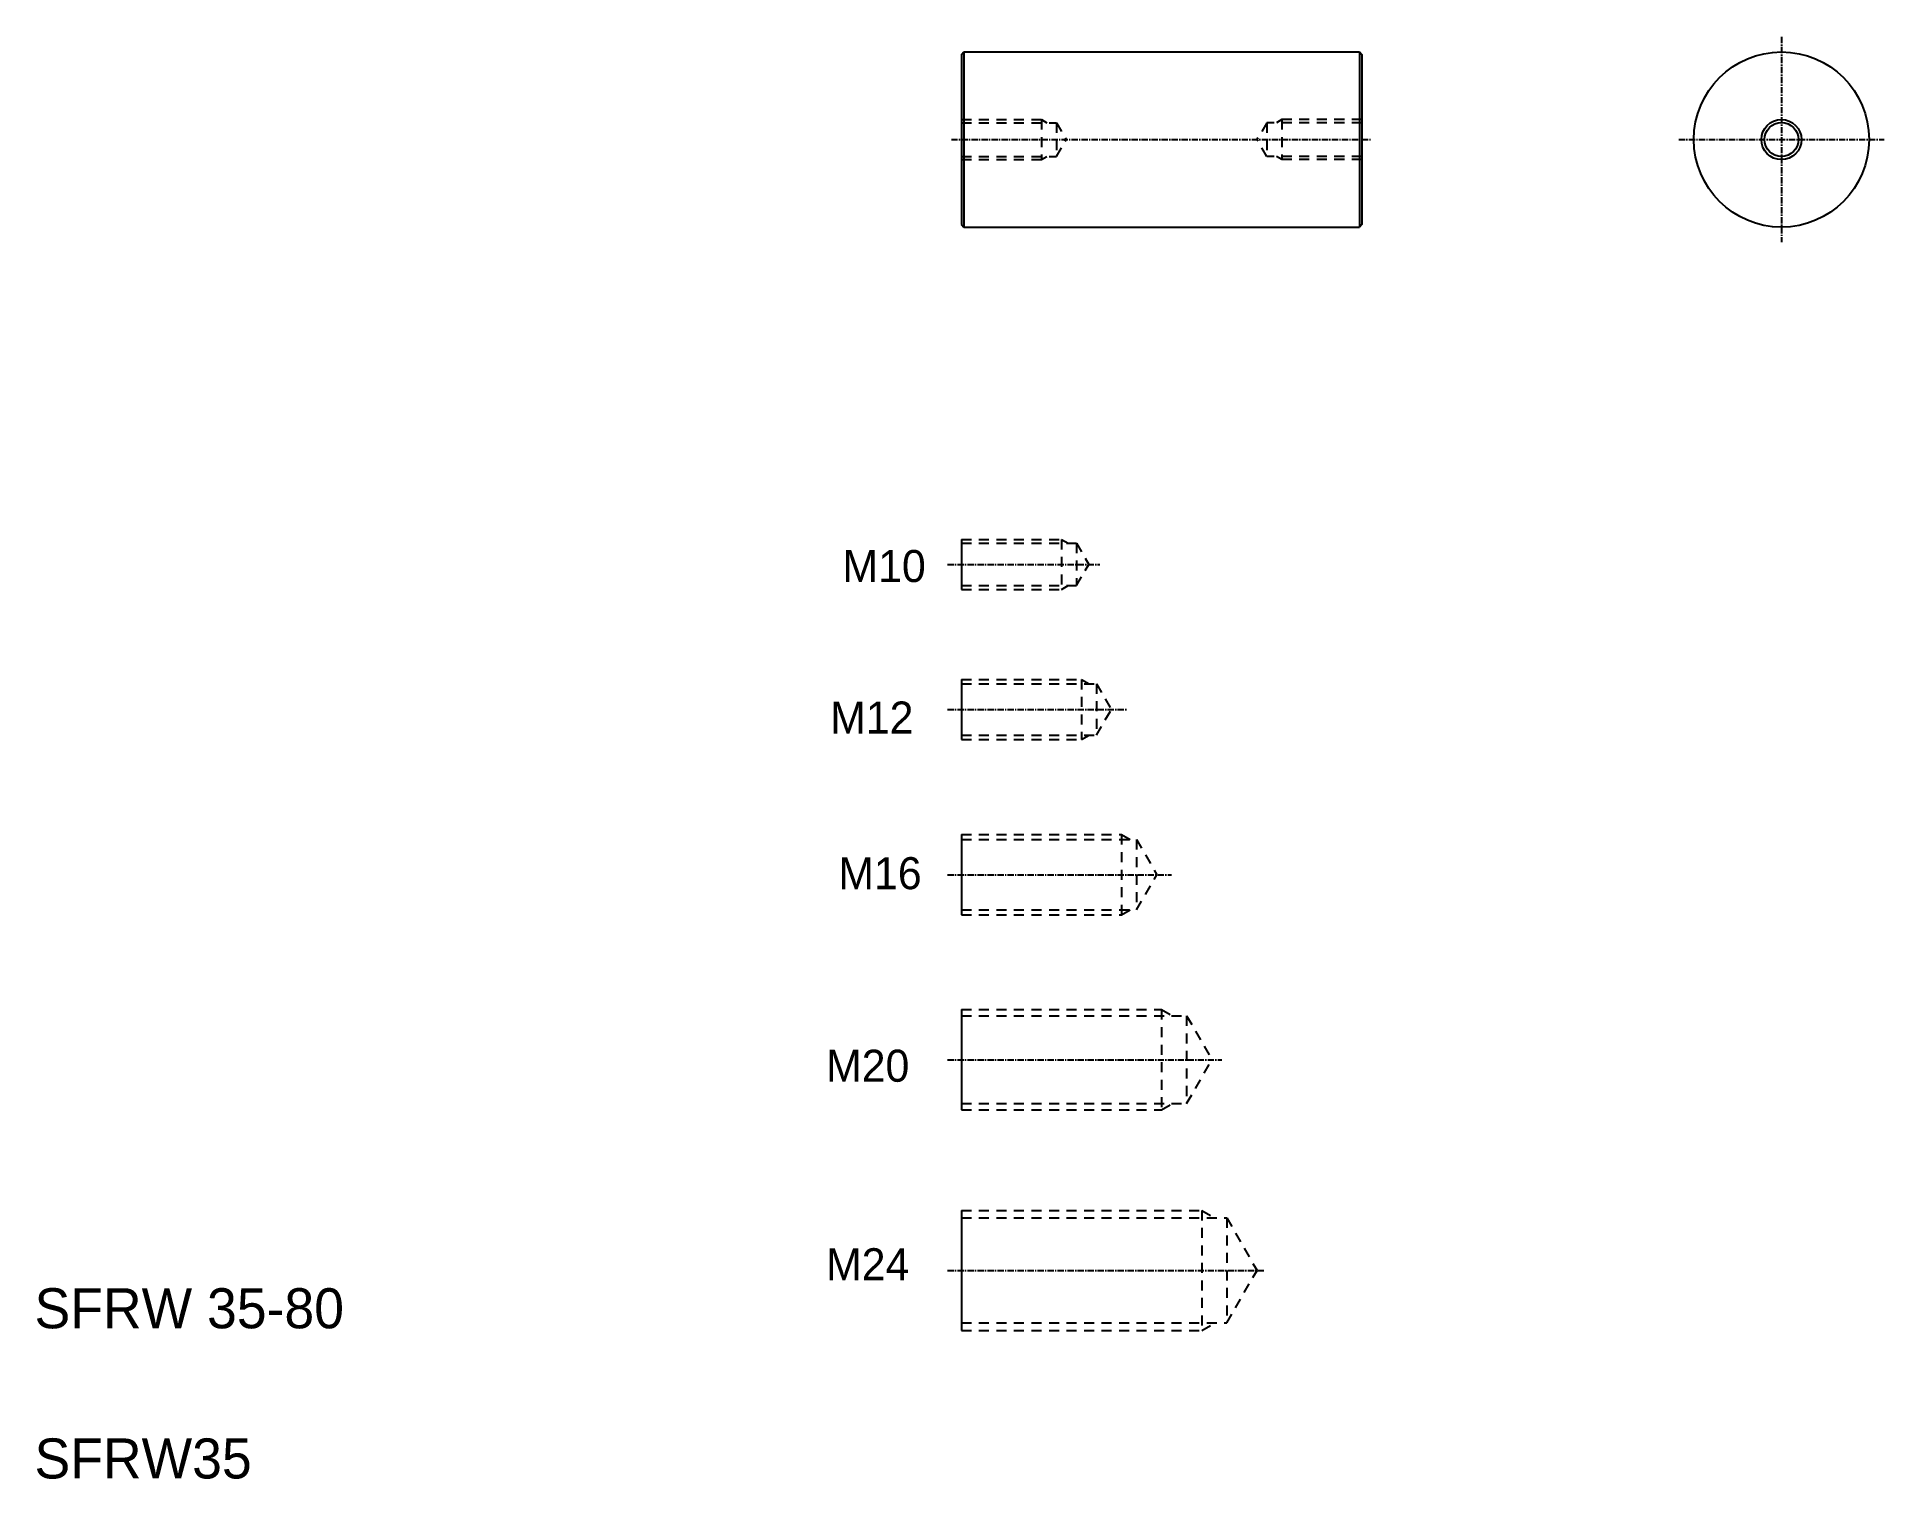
# Model space of a CAD drawing. Extents: x 62 to 431, y 65 to 353.
import ezdxf

# ---------------------------------------------------------------- set-up
doc = ezdxf.new("R2010")
doc.units = 0
doc.linetypes.add('CENTER', pattern=[2, 1.25, -0.25, 0.25, -0.25])
doc.linetypes.add('DASHED', pattern=[3.5, 2, -1.5])
doc.layers.get('0').update_dxf_attribs({"linetype": 'CONTINUOUS'})
doc.layers.add('CENTER', color=1, linetype='CENTER')

msp = doc.modelspace()

# ---------------------------------------------------------------- linework, layer by layer
at = {"color": 7, "linetype": 'CONTINUOUS'}
for p, q in [((246.59, 349.46), (247.09, 349.96)), ((246.59, 349.46), (246.59, 315.46)), ((247.09, 349.96), (247.09, 314.96)), ((247.09, 349.96), (326.09, 349.96)), ((326.09, 349.96), (326.09, 314.96)), ((326.09, 349.96), (326.59, 349.46)), ((326.59, 349.46), (326.59, 315.46)), ((246.59, 315.46), (247.09, 314.96)), ((247.09, 314.96), (326.09, 314.96)), ((326.59, 315.46), (326.09, 314.96)), ((246.59, 252.6), (246.59, 242.6)), ((246.59, 224.62), (246.59, 212.62)), ((246.59, 193.61), (246.59, 177.61)), ((246.59, 158.65), (246.59, 138.65)), ((246.59, 118.56), (246.59, 94.56))]:
    msp.add_line(p, q, dxfattribs=at)
for p, q in [((326.59, 340.96), (326.59, 340.96)), ((326.59, 332.46), (326.59, 332.46))]:
    msp.add_line(p, q)
at = {"color": 3, "linetype": 'DASHED'}
for p, q in [((246.59, 336.46), (262.59, 336.46)), ((246.59, 335.83), (265.59, 335.83)), ((262.59, 336.46), (262.59, 328.46)), ((262.59, 336.46), (263.67, 335.83)), ((265.59, 335.83), (265.59, 329.08)), ((265.59, 335.83), (267.54, 332.46)), ((307.59, 335.83), (305.64, 332.46)), ((326.59, 335.83), (307.59, 335.83)), ((307.59, 335.83), (307.59, 329.08)), ((310.59, 336.46), (309.51, 335.83)), ((326.59, 336.46), (310.59, 336.46)), ((310.59, 336.46), (310.59, 328.46)), ((265.59, 329.08), (267.54, 332.46)), ((307.59, 329.08), (305.64, 332.46)), ((246.59, 329.08), (265.59, 329.08)), ((246.59, 328.46), (262.59, 328.46)), ((262.59, 328.46), (263.67, 329.08)), ((326.59, 329.08), (307.59, 329.08)), ((310.59, 328.46), (309.51, 329.08)), ((326.59, 328.46), (310.59, 328.46)), ((246.59, 252.6), (266.59, 252.6)), ((246.59, 251.85), (269.59, 251.85)), ((266.59, 252.6), (266.59, 242.6)), ((266.59, 252.6), (267.89, 251.85)), ((269.59, 251.85), (269.59, 243.35)), ((269.59, 251.85), (272.04, 247.6)), ((269.59, 243.35), (272.04, 247.6)), ((246.59, 243.35), (269.59, 243.35)), ((246.59, 242.6), (266.59, 242.6)), ((266.59, 242.6), (267.89, 243.35)), ((246.59, 224.62), (270.59, 224.62)), ((246.59, 223.75), (273.59, 223.75)), ((270.59, 224.62), (270.59, 212.62)), ((270.59, 224.62), (272.11, 223.75)), ((273.59, 223.75), (273.59, 213.5)), ((273.59, 223.75), (276.55, 218.62)), ((273.59, 213.5), (276.55, 218.62)), ((246.59, 213.5), (273.59, 213.5)), ((246.59, 212.62), (270.59, 212.62)), ((270.59, 212.62), (272.11, 213.5)), ((246.59, 193.61), (278.59, 193.61)), ((246.59, 192.61), (281.59, 192.61)), ((278.59, 193.61), (278.59, 177.61)), ((278.59, 193.61), (280.32, 192.61)), ((281.59, 192.61), (285.63, 185.61)), ((281.59, 192.61), (281.59, 178.61)), ((281.59, 178.61), (285.63, 185.61)), ((246.59, 178.61), (281.59, 178.61)), ((246.59, 177.61), (278.59, 177.61)), ((278.59, 177.61), (280.32, 178.61)), ((246.59, 158.65), (286.59, 158.65)), ((246.59, 157.4), (291.59, 157.4)), ((286.59, 158.65), (286.59, 138.65)), ((286.59, 158.65), (288.76, 157.4)), ((291.59, 157.4), (296.64, 148.65)), ((291.59, 157.4), (291.59, 139.9)), ((291.59, 139.9), (296.64, 148.65)), ((246.59, 139.9), (291.59, 139.9)), ((246.59, 138.65), (286.59, 138.65)), ((286.59, 138.65), (288.76, 139.9)), ((246.59, 118.56), (294.59, 118.56)), ((294.59, 118.56), (294.59, 94.56)), ((294.59, 118.56), (297.19, 117.06)), ((246.59, 117.06), (299.59, 117.06)), ((299.59, 117.06), (299.59, 96.06)), ((299.59, 117.06), (305.65, 106.56)), ((299.59, 96.06), (305.65, 106.56)), ((246.59, 96.06), (299.59, 96.06)), ((294.59, 94.56), (297.19, 96.06)), ((246.59, 94.56), (294.59, 94.56))]:
    msp.add_line(p, q, dxfattribs=at)
at = {"color": 7, "linetype": 'CONTINUOUS'}
for radius in [17.5, 3.38]:
    msp.add_circle((410.41, 332.46), radius, dxfattribs=at)
at = {"color": 3, "linetype": 'CONTINUOUS'}
msp.add_circle((410.41, 332.46), 4, dxfattribs=at)
at = {"layer": 'CENTER', "color": 1, "linetype": 'CENTER'}
for p, q in [((410.41, 352.96), (410.41, 311.96)), ((244.59, 332.46), (328.59, 332.46)), ((389.91, 332.46), (430.91, 332.46)), ((243.8, 247.6), (274.21, 247.6)), ((243.8, 218.62), (279.54, 218.62)), ((243.8, 185.61), (288.59, 185.61)), ((243.8, 148.65), (298.59, 148.65)), ((243.8, 106.56), (307, 106.56))]:
    msp.add_line(p, q, dxfattribs=at)

# ---------------------------------------------------------------- texts
for s, height, p in [('M10', 6.4, (222.82, 244.07)), ('M12', 6.4, (220.36, 213.8)), ('M16', 6.4, (222, 182.71)), ('M20', 6.4, (219.54, 144.25)), ('M24', 6.4, (219.54, 104.59)), ('SFRW 35-80', 8, (61.42, 95)), ('SFRW35', 8, (61.42, 65))]:
    msp.add_text(s, height=height).set_placement(p)

doc.saveas('drawing.dxf')
